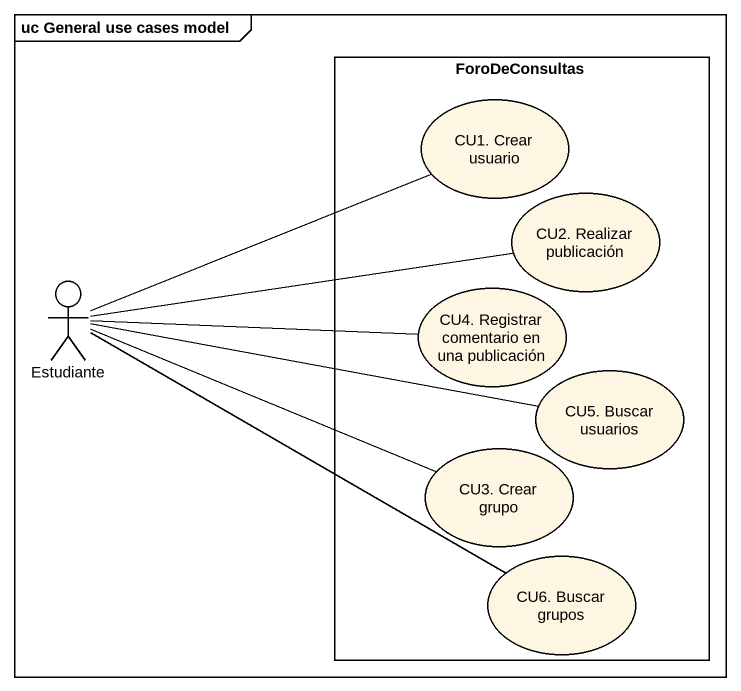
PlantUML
@startuml
mainframe uc General use cases model
rectangle ForoDeConsultas {
  usecase "CU1. Crear usuario" as CU1_Crear_usuario
  usecase "CU2. Realizar publicación" as CU2_Realizar_publicación
  usecase "CU4. Registrar comentario en una publicación" as CU4_Registrar_comentario_en
  usecase "CU5. Buscar usuarios" as CU5_Buscar_usuarios
  usecase "CU3. Crear grupo" as CU3_Crear_grupo
  usecase "CU6. Buscar grupos" as CU6_Buscar_grupos
}
actor Estudiante
Estudiante -right- CU1_Crear_usuario
Estudiante -right- CU2_Realizar_publicación
Estudiante -right- CU4_Registrar_comentario_en
Estudiante -right- CU3_Crear_grupo
Estudiante -right- CU6_Buscar_grupos
CU5_Buscar_usuarios -left- Estudiante
@enduml
